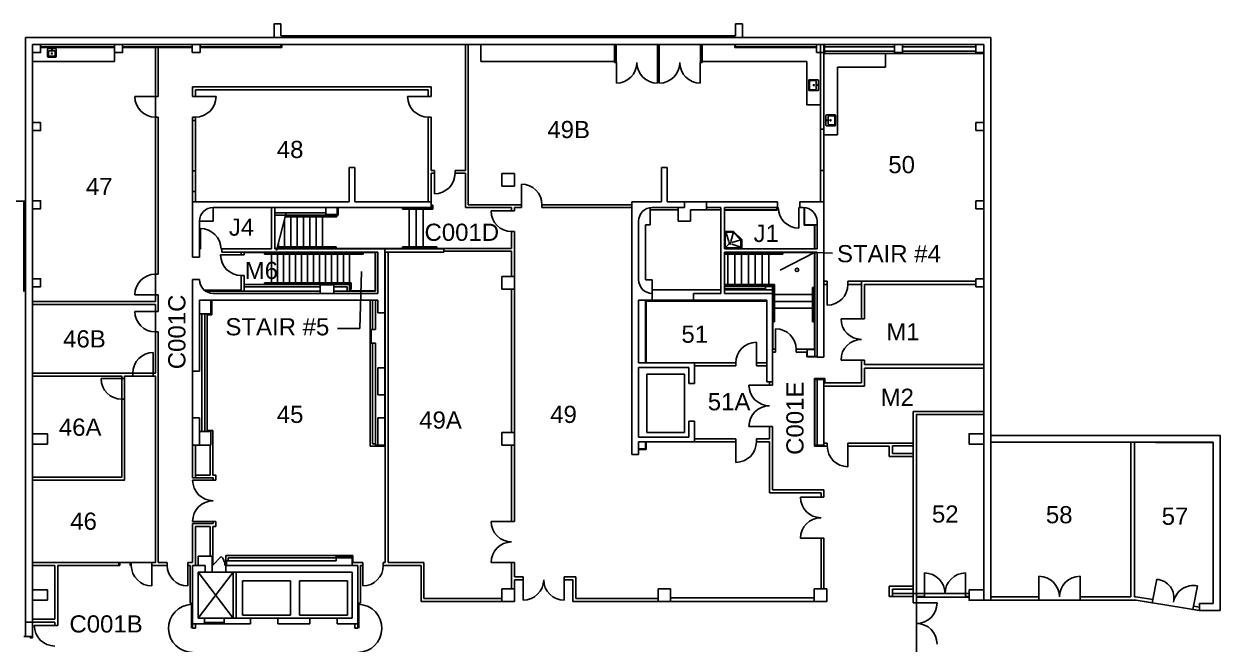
# Model space of a CAD drawing. Header units: inches. Extents: x 9 to 4499, y 3 to 3469.
# Drawn here: x 2407 to 4499, y 2385 to 3469 of the extents above; entities that cross this region are included whole.
import ezdxf

# ---------------------------------------------------------------- set-up
doc = ezdxf.new("R2010")
doc.units = ezdxf.units.IN
doc.header["$MEASUREMENT"] = 0
for name, color, linetype in [('A-DOOR', 4, 'Continuous'), ('A-FLOR-HRAL', 4, 'Continuous'), ('A-FLOR-STRS', 4, 'Continuous'), ('A-FLOR-TEXT', 7, 'Continuous'), ('A-FURN', 3, 'Continuous'), ('A-ROOF-OTLN', 6, 'Continuous'), ('A-WALL', 5, 'Continuous'), ('M-EQPM-EVTR', 4, 'Continuous'), ('P-SANR-EQPM', 5, 'Continuous'), ('Polygons', 1, 'Continuous'), ('S-COLS', 6, 'Continuous')]:
    doc.layers.add(name, color=color, linetype=linetype)
doc.styles.add('ROMANS', font='arial.ttf', dxfattribs={"width": 0.9})

msp = doc.modelspace()

# ---------------------------------------------------------------- linework, layer by layer
for p, q in [((2711.8, 2430.8), (2772.8, 2510.8)), ((2711.8, 2510.8), (2772.8, 2430.8))]:
    msp.add_line(p, q)
at = {"layer": 'A-DOOR'}
for p, q in [((3443, 3365.8), (3443, 3401.8)), ((3514.6, 3365.8), (3514.6, 3401.8)), ((3518, 3365.8), (3518, 3401.8)), ((3589.6, 3365.8), (3589.6, 3401.8)), ((2636.8, 3342.3), (2600.8, 3342.3)), ((2706.8, 3342.3), (2742.8, 3342.3)), ((3113.8, 3342.3), (3077.8, 3342.3)), ((3124.8, 3208.3), (3124.8, 3172.3)), ((3276.8, 3153.3), (3276.8, 3189.3)), ((3259.8, 3142.3), (3223.8, 3142.3)), ((3762.1, 3148.3), (3762.1, 3112.3)), ((2715.5, 3075.6), (2715.5, 3111.6)), ((2786.8, 3065.6), (2750.8, 3065.6)), ((3811.8, 3013.8), (3811.8, 2977.8)), ((3811.8, 3013.8), (3811.8, 2977.8)), ((2636.8, 2995.8), (2600.8, 2995.8)), ((2636.8, 2966.8), (2600.8, 2966.8)), ((3871.8, 2953.8), (3835.8, 2953.8)), ((3721.3, 2900.5), (3721.3, 2936.5)), ((3687.8, 2876.8), (3687.8, 2912.8)), ((2633.1, 2858.8), (2633.1, 2894.8)), ((3871.8, 2881.8), (3835.8, 2881.8)), ((2577.8, 2849.2), (2541.8, 2849.2)), ((3710.8, 2837.8), (3674.8, 2837.8)), ((3710.8, 2765.8), (3674.8, 2765.8)), ((3651.8, 2738.8), (3651.8, 2702.8)), ((3847.8, 2731.3), (3847.8, 2695.3)), ((2737.8, 2671.8), (2701.8, 2671.8)), ((3800.8, 2642.1), (3764.8, 2642.1)), ((2737.8, 2599.8), (2701.8, 2599.8)), ((3259.8, 2599.8), (3223.8, 2599.8)), ((3800.8, 2570.1), (3764.8, 2570.1)), ((2737.2, 2523), (2751.5, 2538.6)), ((2630.6, 2522.8), (2630.6, 2486.8)), ((2693.3, 2522.8), (2693.3, 2486.8)), ((2999.3, 2522.8), (2999.3, 2486.8)), ((3259.8, 2527.8), (3223.8, 2527.8)), ((3279.8, 2497.8), (3279.8, 2461.8)), ((3351.8, 2497.8), (3351.8, 2461.8)), ((3981.7, 2473.5), (3981.7, 2509.5)), ((4053.7, 2473.5), (4053.7, 2509.5)), ((4181.8, 2467.8), (4181.8, 2503.8)), ((4253.8, 2467.8), (4253.8, 2503.8)), ((4381.4, 2463.1), (4388, 2498.5)), ((4452.4, 2451.8), (4459.1, 2487.2)), ((2699.8, 2454.7), (2699.8, 2412.8)), ((2992.8, 2454.7), (2992.8, 2412.8)), ((3967.8, 2457.3), (4003.8, 2457.3)), ((2460.9, 2417.8), (2424.9, 2417.8))]:
    msp.add_line(p, q, dxfattribs=at)
for centre, radius, start, end in [((3442.8, 3401.8), 36, 270.3676, 0), ((3514.8, 3401.8), 36, 180, 269.6324), ((3517.8, 3401.8), 36, 270.3676, 0), ((3589.8, 3401.8), 36, 180, 269.6324), ((2636.8, 3342.3), 36, 180, 270), ((2706.8, 3342.3), 36, 270, 360), ((3113.8, 3342.3), 36, 180, 270), ((3124.8, 3208.3), 36, 270, 0), ((3276.8, 3153.3), 36, 0, 90), ((3259.8, 3142.3), 36, 180, 270), ((3762.1, 3148.3), 36, 180, 270), ((2715.5, 3075.6), 36, 0, 90), ((2786.8, 3065.6), 36, 180, 270), ((2636.8, 2995.8), 36, 90, 180), ((3811.8, 3013.8), 36, 270, 0), ((3811.8, 3013.8), 36, 270, 0), ((2636.8, 2966.8), 36, 180, 270), ((3871.8, 2953.8), 36, 180, 270), ((3721.3, 2900.5), 36, 0, 90), ((3687.8, 2876.8), 36, 90, 180), ((3871.8, 2881.8), 36, 90, 180), ((2633.1, 2858.8), 36, 90, 180), ((2577.8, 2849.2), 36, 180, 270), ((3710.8, 2837.8), 36, 180, 270), ((3710.8, 2765.8), 36, 90, 180), ((3651.8, 2738.8), 36, 270, 0), ((3847.8, 2731.3), 36, 180, 270), ((2737.8, 2671.8), 36, 180, 270), ((3800.8, 2642.1), 36, 180, 270), ((2737.8, 2599.8), 36, 90, 180), ((3259.8, 2599.8), 36, 180, 270), ((3800.8, 2570.1), 36, 90, 180), ((3259.8, 2527.8), 36, 90, 180), ((2737.2, 2523), 21.2, 359.2998, 47.3566), ((2630.6, 2522.8), 36, 180, 270), ((2693.3, 2522.8), 36, 180, 270), ((2999.3, 2522.8), 36, 270, 0), ((3279.8, 2497.8), 36, 270, 360), ((3351.8, 2497.8), 36, 180, 270), ((3981.7, 2473.5), 36, 0, 90), ((4053.7, 2473.5), 36, 90, 180), ((4181.8, 2467.8), 36, 0, 90), ((4253.8, 2467.8), 36, 90, 180), ((4385.4, 2465.9), 32.6, 346.8031, 85.4039), ((4452.5, 2451.8), 36, 79.2692, 169.2692), ((2701.8, 2412.8), 42, 92.7294, 270), ((2990.8, 2412.8), 42, 270, 87.2706), ((3967.8, 2457.3), 36, 270, 0), ((2460.9, 2417.8), 36, 180, 270), ((3967.8, 2385.3), 36, 0, 90)]:
    msp.add_arc(centre, radius, start, end, dxfattribs=at)
at = {"layer": 'A-FLOR-HRAL'}
for p, q in [((3068.8, 3146.8), (3068.8, 3145.3)), ((3068.8, 3146.8), (3120.3, 3146.8)), ((3068.8, 3145.3), (3121.8, 3145.3)), ((3120.3, 3152.3), (3120.3, 3146.8)), ((3120.3, 3152.3), (3121.8, 3152.3)), ((3121.8, 3152.3), (3121.8, 3145.3)), ((2953.8, 3133.3), (2864.1, 3133.3)), ((2953.8, 3131.8), (2864.1, 3131.8)), ((2953.8, 3131.8), (2953.8, 3133.3)), ((2952.8, 3079.9), (2850, 3079.9)), ((2952.8, 3078.4), (2850, 3078.4)), ((2952.8, 3078.4), (2952.8, 3079.9)), ((3128.8, 3079.9), (3068.8, 3079.9)), ((3068.8, 3079.9), (3068.8, 3078.4)), ((3128.8, 3078.4), (3068.8, 3078.4)), ((3128.8, 3079.9), (3128.8, 3078.4)), ((2827.8, 3068.1), (3000.3, 3068.1)), ((2827.8, 3066.6), (2827.8, 3068.1)), ((2827.8, 3066.6), (3000.3, 3066.6)), ((3000.3, 3066.6), (3000.3, 3068.1)), ((3733.8, 3068.1), (3631.8, 3068.1)), ((3733.8, 3066.6), (3631.8, 3066.6)), ((3733.8, 3068.1), (3733.8, 3066.6)), ((2827.8, 3016.9), (2979.3, 3016.9)), ((2827.8, 3015.4), (2827.8, 3016.9)), ((2827.8, 3015.4), (2977.8, 3015.4)), ((2977.8, 3015.4), (2977.8, 3005.8)), ((2979.3, 3016.9), (2979.3, 3005.8)), ((3631.8, 3013.9), (3719.4, 3013.9)), ((3631.8, 3012.4), (3717.9, 3012.4)), ((3717.9, 2948.3), (3717.9, 3012.4)), ((3719.4, 2948.3), (3719.4, 3013.9)), ((2977.8, 3005.8), (2979.3, 3005.8)), ((3786.2, 3008.3), (3787.7, 3008.3)), ((3786.2, 3008.3), (3786.2, 2948.3)), ((3787.7, 3008.3), (3787.7, 2948.3)), ((3717.9, 2948.3), (3719.4, 2948.3)), ((3786.2, 2948.3), (3787.7, 2948.3))]:
    msp.add_line(p, q, dxfattribs=at)
at = {"layer": 'A-FLOR-STRS'}
for p, q in [((2848.4, 3073.4), (2865.6, 3138.8)), ((3080.8, 3148.3), (3080.8, 3076.9)), ((3092.8, 3148.3), (3092.8, 3076.9)), ((3104.8, 3148.3), (3104.8, 3076.9)), ((2862.8, 3076.3), (2862.8, 3128.2)), ((2873.8, 3076.3), (2873.8, 3134.8)), ((2884.8, 3076.3), (2884.8, 3134.8)), ((2895.8, 3076.3), (2895.8, 3134.8)), ((2906.8, 3076.3), (2906.8, 3134.8)), ((2917.8, 3076.3), (2917.8, 3134.8)), ((2928.8, 3076.3), (2928.8, 3134.8)), ((2851.8, 3076.3), (2851.8, 3086.3)), ((2839.8, 3013.9), (2839.8, 3070.3)), ((2850.3, 3013.9), (2850.3, 3070.3)), ((2860.8, 3013.9), (2860.8, 3070.3)), ((2871.3, 3013.9), (2871.3, 3070.3)), ((2881.8, 3013.9), (2881.8, 3070.3)), ((2892.3, 3013.9), (2892.3, 3070.3)), ((2902.8, 3013.9), (2902.8, 3070.3)), ((2913.3, 3013.9), (2913.3, 3070.3)), ((2923.8, 3013.9), (2923.8, 3070.3)), ((2934.3, 3013.9), (2934.3, 3070.3)), ((2944.8, 3013.9), (2944.8, 3070.3)), ((2955.3, 3013.9), (2955.3, 3070.3)), ((2965.8, 3013.9), (2965.8, 3070.3)), ((2976.3, 3013.9), (2976.3, 3070.3)), ((3637.8, 3070.3), (3637.8, 3068.1)), ((3637.8, 3066.6), (3637.8, 3013.9)), ((3649.8, 3070.3), (3649.8, 3068.1)), ((3649.8, 3066.6), (3649.8, 3013.9)), ((3661.8, 3070.3), (3661.8, 3068.1)), ((3661.8, 3066.6), (3661.8, 3013.9)), ((3673.8, 3070.3), (3673.8, 3068.1)), ((3673.8, 3066.6), (3673.8, 3013.9)), ((3685.8, 3070.3), (3685.8, 3068.1)), ((3685.8, 3066.6), (3685.8, 3013.9)), ((3697.8, 3070.3), (3697.8, 3068.1)), ((3697.8, 3066.6), (3697.8, 3013.9)), ((3709.8, 3070.3), (3709.8, 3068.1)), ((3709.8, 3066.6), (3709.8, 3013.9)), ((3637.8, 3012.4), (3637.8, 3010.9)), ((3649.8, 3012.4), (3649.8, 3010.9)), ((3661.8, 3012.4), (3661.8, 3010.9)), ((3673.8, 3012.4), (3673.8, 3010.9)), ((3685.8, 3012.4), (3685.8, 3010.9)), ((3697.8, 3012.4), (3697.8, 3010.9)), ((3709.8, 3012.4), (3709.8, 3010.9)), ((3716.4, 2996.3), (3717.9, 2996.3)), ((3719.4, 2996.3), (3789.2, 2996.3)), ((3715.8, 2984.3), (3789.2, 2984.3)), ((3715.8, 2972.3), (3789.2, 2972.3))]:
    msp.add_line(p, q, dxfattribs=at)
at = {"layer": 'A-FLOR-TEXT'}
for p, q in [((3789.2, 3069.6), (3729.3, 3039)), ((3820.7, 3068.6), (3789.2, 3069.6)), ((2994, 2936.8), (2997.2, 3036.7)), ((2955.3, 2936.8), (2994, 2936.8))]:
    msp.add_line(p, q, dxfattribs=at)
at = {"layer": 'A-FURN'}
for p, q in [((2565.3, 3433.3), (2565.3, 3403.8)), ((3205.8, 3433.3), (3205.8, 3409.3)), ((3205.8, 3433.3), (3205.8, 3403.8)), ((3439.8, 3433.3), (3439.8, 3401.8)), ((3442.8, 3433.3), (3442.8, 3401.8)), ((3514.8, 3433.3), (3514.8, 3401.8)), ((3517.8, 3433.3), (3517.8, 3401.8)), ((3589.8, 3433.3), (3589.8, 3401.8)), ((3592.8, 3433.3), (3592.8, 3401.8)), ((3913.8, 3393.8), (3913.8, 3417.8)), ((2565.3, 3403.8), (2421.8, 3403.8)), ((3439.8, 3403.8), (3205.8, 3403.8)), ((3442.8, 3401.8), (3439.8, 3401.8)), ((3592.8, 3401.8), (3589.8, 3401.8)), ((3775.8, 3403.8), (3592.8, 3403.8)), ((3775.8, 3327.8), (3775.8, 3403.8)), ((3913.8, 3393.8), (3829.8, 3393.8)), ((3829.8, 3275.6), (3829.8, 3393.8)), ((3799.8, 3327.8), (3775.8, 3327.8)), ((3829.8, 3275.6), (3805.8, 3275.6))]:
    msp.add_line(p, q, dxfattribs=at)
at = {"layer": 'A-ROOF-OTLN'}
for p, q in [((2772.8, 2430.8), (2772.8, 2510.8)), ((2777.8, 2430.8), (2777.8, 2510.8))]:
    msp.add_line(p, q, dxfattribs=at)
at = {"layer": 'A-WALL'}
for p, q in [((2844.3, 3445.3), (2844.3, 3469.3)), ((2844.3, 3469.3), (2856.3, 3469.3)), ((2844.3, 3469.3), (2856.3, 3469.3)), ((2844.3, 3445.3), (2844.3, 3469.3)), ((2844.3, 3468.3), (2845.3, 3469.3)), ((2856.3, 3469.3), (2856.3, 3448.3)), ((2856.3, 3469.3), (2856.3, 3448.3)), ((3663.3, 3469.3), (3651.3, 3469.3)), ((3651.3, 3469.3), (3651.3, 3448.3)), ((3651.3, 3469.3), (3651.3, 3448.3)), ((3663.3, 3469.3), (3651.3, 3469.3)), ((3663.3, 3445.3), (3663.3, 3469.3)), ((3663.3, 3445.3), (3663.3, 3469.3)), ((2409.8, 3158.3), (2409.8, 3445.3)), ((2409.8, 2423.8), (2409.8, 3445.3)), ((2844.3, 3445.3), (2409.8, 3445.3)), ((2844.3, 3445.3), (2409.8, 3445.3)), ((2409.8, 2423.8), (2409.8, 3445.3)), ((2655.6, 3445.3), (2409.8, 3445.3)), ((2409.8, 3445.3), (2409.8, 3158.4)), ((2421.8, 2398.3), (2421.8, 3433.3)), ((4085.8, 3433.3), (2421.8, 3433.3)), ((2421.8, 2423.8), (2421.8, 3433.3)), ((4085.8, 3433.3), (2421.8, 3433.3)), ((2421.8, 2423.8), (2421.8, 3433.3)), ((2707.8, 3445.3), (2714.8, 3445.3)), ((3651.3, 3448.3), (2856.3, 3448.3)), ((3651.3, 3448.3), (2856.3, 3448.3)), ((2856.3, 3433.3), (2856.3, 3429.3)), ((2857.8, 3433.3), (2857.8, 3427.8)), ((3178.8, 3213.3), (3178.8, 3433.3)), ((3183.8, 3153.3), (3183.8, 3433.3)), ((3649.8, 3433.3), (3649.8, 3427.8)), ((3651.3, 3433.3), (3651.3, 3429.3)), ((4097.8, 3445.3), (3663.3, 3445.3)), ((4097.8, 3445.3), (3663.3, 3445.3)), ((3799.8, 3285.3), (3799.8, 3433.3)), ((3805.8, 3285.3), (3805.8, 3433.3)), ((4085.8, 2461.8), (4085.8, 3433.3)), ((4085.8, 2461.8), (4085.8, 3433.3)), ((4097.8, 2461.8), (4097.8, 3445.3)), ((4097.8, 2461.8), (4097.8, 3445.3)), ((2565.3, 3429.3), (2435.8, 3429.3)), ((2565.3, 3427.8), (2435.8, 3427.8)), ((2700.8, 3429.3), (2579.3, 3429.3)), ((2700.8, 3427.8), (2579.3, 3427.8)), ((2636.8, 3342.3), (2636.8, 3427.8)), ((2641.8, 3342.3), (2641.8, 3427.8)), ((2856.3, 3429.3), (2714.8, 3429.3)), ((2857.8, 3427.8), (2714.8, 3427.8)), ((3792.8, 3427.8), (3649.8, 3427.8)), ((3792.8, 3429.3), (3651.3, 3429.3)), ((4085.8, 3417.8), (3805.8, 3417.8)), ((3929.3, 3429.3), (3806.8, 3429.3)), ((3929.3, 3421.8), (3806.8, 3421.8)), ((4071.8, 3429.3), (3943.3, 3429.3)), ((4071.8, 3421.8), (3943.3, 3421.8)), ((2701.8, 3342.3), (2701.8, 3359.3)), ((3118.8, 3359.3), (2701.8, 3359.3)), ((2706.8, 3342.3), (2706.8, 3354.3)), ((3113.8, 3354.3), (2706.8, 3354.3)), ((3113.8, 3342.3), (3113.8, 3354.3)), ((3118.8, 3342.3), (3118.8, 3359.3)), ((2641.8, 3342.3), (2636.8, 3342.3)), ((2706.8, 3342.3), (2701.8, 3342.3)), ((3118.8, 3342.3), (3113.8, 3342.3)), ((2636.8, 3031.8), (2636.8, 3306.3)), ((2641.8, 3306.3), (2636.8, 3306.3)), ((2641.8, 3031.8), (2641.8, 3306.3)), ((2706.8, 3306.3), (2701.8, 3306.3)), ((2701.8, 3306.3), (2701.8, 3300.3)), ((2706.8, 3300.3), (2706.8, 3306.3)), ((3113.8, 3158.3), (3113.8, 3306.3)), ((3118.8, 3306.3), (3113.8, 3306.3)), ((3118.8, 3213.3), (3118.8, 3306.3)), ((2701.8, 3212.3), (2701.8, 3300.3)), ((2706.8, 3300.3), (2701.8, 3300.3)), ((2706.8, 3212.3), (2706.8, 3300.3)), ((3805.8, 3285.3), (3799.8, 3285.3)), ((3799.8, 3285.3), (3799.8, 3285.3)), ((3799.8, 3213.1), (3799.8, 3285.1)), ((3799.8, 3285.1), (3805.8, 3285.1)), ((3805.8, 3213.1), (3805.8, 3285.1)), ((2701.8, 3176.3), (2701.8, 3212.3)), ((2701.8, 3212.3), (2706.8, 3212.3)), ((2706.8, 3176.3), (2706.8, 3212.3)), ((2985.8, 3218.3), (2975.8, 3218.3)), ((2975.8, 3218.3), (2975.8, 3158.3)), ((2985.8, 3158.3), (2985.8, 3218.3)), ((3118.8, 3213.3), (3124.8, 3213.3)), ((3118.8, 3158.3), (3118.8, 3208.3)), ((3118.8, 3208.3), (3124.8, 3208.3)), ((3124.8, 3208.3), (3124.8, 3213.3)), ((3160.8, 3208.3), (3160.8, 3213.3)), ((3160.8, 3213.3), (3178.8, 3213.3)), ((3160.8, 3208.3), (3178.8, 3208.3)), ((3178.8, 3148.3), (3178.8, 3208.3)), ((3521.8, 3158.3), (3521.8, 3218.3)), ((3521.8, 3218.3), (3531.8, 3218.3)), ((3531.8, 3218.3), (3531.8, 3158.3)), ((3799.8, 3213.3), (3799.8, 3158.3)), ((3799.8, 3213.1), (3805.8, 3213.1)), ((3805.8, 3213.1), (3799.8, 3213.1)), ((3799.8, 3213.1), (3799.8, 3158.3)), ((3805.8, 3158.3), (3805.8, 3213.3)), ((2406.8, 3001.7), (2406.8, 3159.4)), ((2701.8, 3158.3), (2701.8, 3176.3)), ((2701.8, 3176.3), (2706.8, 3176.3)), ((2706.8, 3158.3), (2706.8, 3176.3)), ((2409.8, 3158.4), (2406.8, 3158.4)), ((2406.8, 3158.4), (2406.8, 3001.7)), ((2409.8, 2398.3), (2409.8, 3158.3)), ((2701.8, 3158.3), (2701.8, 3061.3)), ((2701.8, 3158.3), (2975.8, 3158.3)), ((2737.8, 3148.3), (3118.8, 3148.3)), ((2737.8, 3148.3), (2737.8, 3124.3)), ((2839.8, 3076.3), (2839.8, 3148.3)), ((2845.8, 3076.3), (2845.8, 3148.3)), ((2934.8, 3138.8), (2845.8, 3138.8)), ((2956.3, 3148.3), (2956.3, 3134.8)), ((2985.8, 3158.3), (3118.8, 3158.3)), ((3118.8, 3158.3), (3118.8, 3148.3)), ((3178.8, 3148.3), (3259.8, 3148.3)), ((3183.8, 3153.3), (3276.8, 3153.3)), ((3259.8, 3142.3), (3259.8, 3148.3)), ((3259.8, 3142.3), (3264.8, 3142.3)), ((3264.8, 3142.3), (3264.8, 3148.3)), ((3264.8, 3148.3), (3276.8, 3148.3)), ((3276.8, 3153.3), (3276.8, 3148.3)), ((3312.8, 3153.3), (3312.8, 3148.3)), ((3312.8, 3153.3), (3469.8, 3153.3)), ((3312.8, 3148.3), (3469.8, 3148.3)), ((3521.8, 3158.3), (3469.8, 3158.3)), ((3469.8, 3158.3), (3469.8, 2716.8)), ((3501.8, 3147.9), (3501.8, 3118.3)), ((3550.8, 3144.3), (3501.8, 3144.3)), ((3561.8, 3148.3), (3505.8, 3148.3)), ((3561.8, 3158.3), (3531.8, 3158.3)), ((3550.8, 3124.3), (3550.8, 3148.3)), ((3561.8, 3148.3), (3561.8, 3158.3)), ((3561.8, 3158.3), (3600.8, 3158.3)), ((3625.8, 3144.3), (3572.8, 3144.3)), ((3572.8, 3124.3), (3572.8, 3144.3)), ((3724.8, 3158.3), (3600.8, 3158.3)), ((3600.8, 3158.3), (3600.8, 3144.3)), ((3625.8, 3148.3), (3600.8, 3148.3)), ((3625.8, 3148.3), (3625.8, 2998.3)), ((3724.8, 3148.3), (3631.8, 3148.3)), ((3631.8, 3148.3), (3631.8, 3076.3)), ((3631.8, 3136.3), (3631.8, 3148.3)), ((3631.8, 3148.3), (3651.8, 3148.3)), ((3723.7, 3144.3), (3631.8, 3144.3)), ((3724.3, 3143.6), (3631.8, 3143.6)), ((3723.7, 3144.3), (3723.7, 3148.3)), ((3724.3, 3143.6), (3724.3, 3148.3)), ((3724.8, 3148.3), (3724.8, 3158.3)), ((3763.8, 3158.3), (3763.8, 3148.3)), ((3805.8, 3158.3), (3763.8, 3158.3)), ((3769.8, 3148.3), (3763.8, 3148.3)), ((3771.2, 3147.9), (3771.2, 3117.6)), ((3771.8, 3147.9), (3771.8, 3118.3)), ((3805.8, 3158.3), (3805.8, 2886.8)), ((2713.8, 3061.3), (2713.8, 3124.3)), ((2737.8, 3124.3), (2713.8, 3124.3)), ((2956.3, 3134.8), (2845.8, 3134.8)), ((3481.8, 3124.3), (3481.8, 3022.3)), ((3501.8, 3118.3), (3493.8, 3118.3)), ((3493.8, 3118.3), (3493.8, 3022.2)), ((3572.8, 3124.3), (3550.8, 3124.3)), ((3789.2, 3117.6), (3771.2, 3117.6)), ((3793.8, 3118.3), (3771.8, 3118.3)), ((3789.2, 3117.6), (3789.2, 3076.3)), ((3789.8, 3118.3), (3789.8, 3076.3)), ((3793.8, 3124.3), (3793.8, 3076.3)), ((3259.8, 3106.3), (3264.8, 3106.3)), ((3259.8, 3076.9), (3259.8, 3106.3)), ((3264.8, 3027.8), (3264.8, 3106.3)), ((2752.8, 3076.3), (2752.8, 3070.3)), ((2839.8, 3076.3), (2752.8, 3076.3)), ((3259.8, 3076.9), (2845.8, 3076.9)), ((3037.8, 3076.3), (2845.8, 3076.3)), ((3037.8, 3076.3), (3037.8, 2964.3)), ((3140.9, 3076.3), (3037.8, 3076.3)), ((3140.9, 3070.3), (3140.9, 3076.3)), ((3631.8, 3076.3), (3793.8, 3076.3)), ((2713.8, 3061.3), (2701.8, 3061.3)), ((2752.8, 3070.3), (3025.8, 3070.3)), ((2786.8, 3065.6), (2786.8, 3070.3)), ((2786.8, 3065.6), (2791.8, 3065.6)), ((2791.8, 3065.6), (2791.8, 3069.6)), ((2791.8, 3069.6), (3021.2, 3069.6)), ((3021.2, 3069.6), (3021.2, 3052.3)), ((3021.8, 3070.3), (3021.8, 3052.3)), ((3025.8, 3070.3), (3025.8, 2998.3)), ((3140.9, 3070.3), (3037.8, 3070.3)), ((3038.8, 2527.8), (3038.8, 3070.3)), ((3043.8, 2527.8), (3043.8, 3070.3)), ((3259.8, 3071.9), (3140.9, 3071.9)), ((3259.8, 3032.9), (3259.8, 3071.9)), ((3259.8, 3027.8), (3259.8, 3071.3)), ((3631.8, 3070.3), (3631.8, 2998.3)), ((3793.8, 3070.3), (3631.8, 3070.3)), ((3789.2, 3069.6), (3631.8, 3069.6)), ((3789.2, 3069.6), (3789.2, 2900.5)), ((3789.8, 3070.3), (3789.8, 3015.8)), ((3793.8, 3070.3), (3793.8, 3015.8)), ((3021.2, 3052.3), (3021.2, 3002.9)), ((3021.8, 3052.3), (3021.8, 3002.3)), ((2641.8, 3031.8), (2636.8, 3031.8)), ((2701.8, 3022.3), (2701.8, 2862.3)), ((2701.8, 3022.3), (2713.8, 3022.3)), ((2786.8, 3002.3), (2786.8, 3029.6)), ((2786.8, 3029.6), (2791.8, 3029.6)), ((2791.8, 3009.9), (2791.8, 3029.6)), ((2791.8, 3013.9), (2976.3, 3013.9)), ((2924.8, 3013.3), (2948.8, 3013.3)), ((2924.8, 3013.3), (2924.8, 2998.3)), ((2948.8, 3013.3), (2948.8, 2998.3)), ((2976.3, 3013.9), (2976.3, 3002.9)), ((3493.8, 3022.2), (3505.8, 3022.2)), ((3505.8, 3022.2), (3505.8, 2998.3)), ((3789.8, 2888.3), (3789.8, 3015.8)), ((3793.8, 2886.8), (3793.8, 3015.8)), ((3811.8, 3019.8), (3805.8, 3019.8)), ((3811.8, 3013.8), (3805.8, 3013.8)), ((3811.8, 3019.8), (3811.8, 3013.8)), ((3865.8, 3019.8), (3847.8, 3019.8)), ((3847.8, 3019.8), (3847.8, 3013.8)), ((3871.8, 3013.8), (3847.8, 3013.8)), ((3865.8, 3019.8), (3871.8, 3019.8)), ((3871.8, 3019.8), (4071.8, 3019.8)), ((3871.8, 3013.8), (3871.8, 3019.8)), ((3871.8, 3013.8), (3871.8, 2953.8)), ((3876.8, 3013.8), (4071.8, 3013.8)), ((3876.8, 3013.8), (3876.8, 2953.8)), ((2636.8, 2983.8), (2636.8, 2995.8)), ((2641.8, 2995.8), (2636.8, 2995.8)), ((2641.8, 2966.8), (2641.8, 2995.8)), ((2786.8, 3003.8), (2722.5, 3003.8)), ((2924.8, 3002.3), (2724.5, 3002.3)), ((3025.8, 2998.3), (2737.8, 2998.3)), ((2791.8, 3002.3), (2791.8, 3009.9)), ((2791.8, 3009.9), (2924.8, 3009.9)), ((2948.8, 2998.3), (2905.8, 2998.3)), ((2948.8, 3009.9), (2972.3, 3009.9)), ((3021.8, 3002.3), (2948.8, 3002.3)), ((2972.3, 3009.9), (2972.3, 3002.3)), ((3021.2, 3002.9), (2976.3, 3002.9)), ((3259.8, 2754.8), (3259.8, 3005.8)), ((3264.8, 2754.8), (3264.8, 3005.8)), ((3625.8, 3004.3), (3505.8, 3004.3)), ((3505.8, 2986.3), (3505.8, 2998.3)), ((3577.8, 2986.3), (3577.8, 2998.3)), ((3577.8, 2998.3), (3625.8, 2998.3)), ((3631.8, 3010.9), (3716.4, 3010.9)), ((3631.8, 3006.6), (3703.8, 3006.6)), ((3631.8, 3004.3), (3715.8, 3004.3)), ((3631.8, 2998.3), (3715.8, 2998.3)), ((3703.8, 3004.3), (3703.8, 3010.3)), ((3703.8, 3010.3), (3715.8, 3010.3)), ((3715.8, 2998.3), (3715.8, 3010.3)), ((3715.8, 2843.8), (3715.8, 2998.3)), ((3716.4, 2900.5), (3716.4, 3010.9)), ((2636.8, 2983.8), (2421.8, 2983.8)), ((2636.8, 2978.8), (2421.8, 2978.8)), ((2636.8, 2966.8), (2636.8, 2978.8)), ((2713.8, 2986.3), (2713.8, 2862.3)), ((3025.8, 2986.3), (2713.8, 2986.3)), ((2713.8, 2966.3), (2713.8, 2986.3)), ((2713.8, 2986.3), (2725.8, 2986.3)), ((2733.8, 2986.3), (2733.8, 2962.3)), ((2735.3, 2986.3), (2735.3, 2960.8)), ((3012.3, 2731.3), (3012.3, 2986.3)), ((3016.3, 2935.1), (3016.3, 2986.3)), ((3021.8, 2986.3), (3021.8, 2935.1)), ((3025.8, 2986.3), (3025.8, 2964.3)), ((3481.8, 2986.3), (3481.8, 2876.8)), ((3481.8, 2986.3), (3505.8, 2986.3)), ((3493.8, 2986.3), (3493.8, 2876.8)), ((3495.3, 2984.8), (3705.8, 2984.8)), ((3495.3, 2984.8), (3495.3, 2876.8)), ((3505.8, 2986.3), (3577.8, 2986.3)), ((3577.8, 2986.3), (3705.8, 2986.3)), ((3705.8, 2843.8), (3705.8, 2986.3)), ((2641.8, 2966.8), (2636.8, 2966.8)), ((2733.8, 2962.3), (2713.8, 2962.3)), ((2717.8, 2962.3), (2717.8, 2862.3)), ((2723.3, 2962.3), (2723.3, 2756.8)), ((2727.3, 2960.8), (2727.3, 2758.3)), ((2735.3, 2960.8), (2727.3, 2960.8)), ((3037.8, 2964.3), (3025.8, 2964.3)), ((3037.8, 2868.3), (3037.8, 2964.3)), ((3876.8, 2953.8), (3871.8, 2953.8)), ((3871.8, 2953.8), (3876.8, 2953.8)), ((2641.8, 2930.8), (2636.8, 2930.8)), ((2636.8, 2858.8), (2636.8, 2930.8)), ((2641.8, 2527.8), (2641.8, 2930.8)), ((3013.8, 2911.1), (3013.8, 2935.1)), ((3013.8, 2935.1), (3021.8, 2935.1)), ((3021.8, 2935.1), (3013.8, 2935.1)), ((3021.8, 2911.1), (3013.8, 2911.1)), ((3016.3, 2735.5), (3016.3, 2911.1)), ((3021.8, 2911.1), (3021.8, 2732.8)), ((3481.8, 2876.8), (3481.8, 2904.8)), ((3721.3, 2895.5), (3715.8, 2895.5)), ((3721.3, 2900.5), (3716.4, 2900.5)), ((3721.3, 2895.5), (3721.3, 2900.5)), ((3789.2, 2900.5), (3757.3, 2900.5)), ((3757.3, 2895.5), (3757.3, 2900.5)), ((3776.2, 2895.5), (3757.3, 2895.5)), ((3776.2, 2887.3), (3776.2, 2895.5)), ((3776.2, 2887.3), (3793.8, 2887.3)), ((3776.8, 2887.9), (3776.8, 2899.9)), ((3776.8, 2899.9), (3789.8, 2899.9)), ((3776.8, 2887.9), (3793.8, 2887.9)), ((3037.8, 2868.3), (3025.8, 2868.3)), ((3025.8, 2820.8), (3025.8, 2868.3)), ((3037.8, 2820.8), (3037.8, 2868.3)), ((3481.8, 2876.8), (3579.8, 2876.8)), ((3539.8, 2876.8), (3481.8, 2876.8)), ((3481.8, 2868.8), (3481.8, 2746.8)), ((3481.8, 2868.8), (3569.8, 2868.8)), ((3569.8, 2868.8), (3569.8, 2840.8)), ((3579.8, 2876.8), (3579.8, 2840.8)), ((3579.8, 2876.8), (3651.8, 2876.8)), ((3579.8, 2871.8), (3651.8, 2871.8)), ((3651.8, 2871.8), (3651.8, 2876.8)), ((3687.8, 2871.8), (3687.8, 2876.8)), ((3687.8, 2876.8), (3705.8, 2876.8)), ((3687.8, 2871.8), (3705.8, 2871.8)), ((3805.8, 2886.8), (3793.8, 2886.8)), ((3871.8, 2881.8), (3871.8, 2841.8)), ((3871.8, 2881.8), (3876.8, 2881.8)), ((3871.8, 2879.8), (3871.8, 2861.8)), ((3876.8, 2881.8), (3876.8, 2873.8)), ((3876.8, 2873.8), (4085.8, 2873.8)), ((3876.8, 2867.8), (4085.8, 2867.8)), ((3876.8, 2867.8), (3876.8, 2835.8)), ((2597.1, 2858.8), (2421.8, 2858.8)), ((2577.8, 2853.8), (2421.8, 2853.8)), ((2577.8, 2849.2), (2577.8, 2853.8)), ((2582.8, 2849.2), (2577.8, 2849.2)), ((2582.8, 2849.2), (2582.8, 2853.8)), ((2597.1, 2853.8), (2582.8, 2853.8)), ((2597.1, 2853.8), (2597.1, 2858.8)), ((2636.8, 2858.8), (2633.1, 2858.8)), ((2633.1, 2853.8), (2633.1, 2858.8)), ((2636.8, 2853.8), (2633.1, 2853.8)), ((2636.8, 2527.8), (2636.8, 2853.8)), ((2701.8, 2862.3), (2713.8, 2862.3)), ((2701.8, 2780.8), (2701.8, 2862.3)), ((2717.8, 2780.8), (2717.8, 2862.3)), ((3789.2, 2849.3), (3807.3, 2849.3)), ((3789.2, 2731.3), (3789.2, 2849.3)), ((3789.8, 2847.8), (3793.8, 2847.8)), ((3789.8, 2732.8), (3789.8, 2847.8)), ((3805.8, 2847.8), (3793.8, 2847.8)), ((3793.8, 2732.8), (3793.8, 2847.8)), ((3793.8, 2847.8), (3793.8, 2827.8)), ((3805.8, 2847.8), (3805.8, 2732.8)), ((3807.3, 2849.3), (3807.3, 2841.8)), ((3579.8, 2840.8), (3569.8, 2840.8)), ((3715.8, 2843.8), (3705.8, 2843.8)), ((3710.8, 2843.8), (3710.8, 2837.8)), ((3715.8, 2837.8), (3710.8, 2837.8)), ((3715.8, 2843.8), (3715.8, 2837.8)), ((3871.8, 2841.8), (3805.8, 2841.8)), ((3876.8, 2835.8), (3805.8, 2835.8)), ((2577.8, 2676.8), (2577.8, 2813.2)), ((2582.8, 2813.2), (2577.8, 2813.2)), ((2582.8, 2671.8), (2582.8, 2813.2)), ((3037.8, 2820.8), (3025.8, 2820.8)), ((3037.8, 2780.8), (3037.8, 2820.8)), ((3961.8, 2457.3), (3961.8, 2791.8)), ((4085.8, 2791.8), (3961.8, 2791.8)), ((3967.8, 2786.8), (3967.8, 2457.3)), ((4085.8, 2786.8), (3967.8, 2786.8)), ((2701.8, 2780.8), (2701.8, 2732.8)), ((2713.8, 2780.8), (2701.8, 2780.8)), ((2713.8, 2780.8), (2713.8, 2732.8)), ((2717.8, 2780.8), (2717.8, 2756.8)), ((3037.8, 2780.8), (3025.8, 2780.8)), ((3025.8, 2732.8), (3025.8, 2780.8)), ((3037.8, 2732.8), (3037.8, 2780.8)), ((3579.8, 2774.8), (3569.8, 2774.8)), ((3569.8, 2774.8), (3569.8, 2746.8)), ((3579.8, 2774.8), (3579.8, 2738.8)), ((3710.8, 2765.8), (3710.8, 2743.8)), ((3715.8, 2765.8), (3710.8, 2765.8)), ((3715.8, 2765.8), (3715.8, 2654.8)), ((2733.8, 2756.8), (2713.8, 2756.8)), ((2737.3, 2758.3), (2727.3, 2758.3)), ((2733.8, 2756.8), (2733.8, 2732.8)), ((2737.3, 2680.6), (2737.3, 2758.3)), ((3569.8, 2746.8), (3481.8, 2746.8)), ((3579.8, 2743.8), (3651.8, 2743.8)), ((3651.8, 2743.8), (3651.8, 2738.8)), ((3687.8, 2743.8), (3687.8, 2738.8)), ((3687.8, 2743.8), (3710.8, 2743.8)), ((3793.8, 2752.8), (3793.8, 2732.8)), ((4097.8, 2750), (4498.6, 2750)), ((4498.6, 2750), (4498.6, 2444)), ((2713.8, 2732.8), (2701.8, 2732.8)), ((2701.8, 2675.8), (2701.8, 2732.8)), ((2706.8, 2675.8), (2706.8, 2732.8)), ((2713.8, 2732.8), (2717.8, 2732.8)), ((2733.8, 2732.8), (2713.8, 2732.8)), ((2721.8, 2732.8), (2723.3, 2732.8)), ((2732.4, 2680.6), (2732.4, 2732.8)), ((3038.8, 2731.3), (3012.3, 2731.3)), ((3021.8, 2735.5), (3016.3, 2735.5)), ((3037.8, 2732.8), (3021.8, 2732.8)), ((3021.8, 2732.8), (3025.8, 2732.8)), ((3259.8, 2599.8), (3259.8, 2732.8)), ((3264.8, 2599.8), (3264.8, 2732.8)), ((3481.8, 2738.8), (3481.8, 2716.8)), ((3579.8, 2738.8), (3481.8, 2738.8)), ((3493.8, 2726.8), (3481.8, 2726.8)), ((3495.3, 2725.3), (3481.8, 2725.3)), ((3493.8, 2738.8), (3493.8, 2726.8)), ((3495.3, 2738.8), (3495.3, 2725.3)), ((3579.8, 2738.8), (3651.8, 2738.8)), ((3687.8, 2738.8), (3710.8, 2738.8)), ((3710.8, 2738.8), (3710.8, 2649.8)), ((3811.8, 2731.3), (3789.2, 2731.3)), ((3789.8, 2732.8), (3793.8, 2732.8)), ((3805.8, 2732.8), (3793.8, 2732.8)), ((3805.8, 2736.5), (3811.8, 2736.5)), ((3811.8, 2736.3), (3805.8, 2736.3)), ((3811.8, 2736.5), (3811.8, 2731.3)), ((3847.8, 2736.5), (3847.8, 2731.3)), ((3961.8, 2736.3), (3847.8, 2736.3)), ((3919.8, 2731.3), (3847.8, 2731.3)), ((3919.8, 2731.3), (3919.8, 2713.3)), ((3925.8, 2731.5), (3925.8, 2718.2)), ((3925.8, 2731.5), (3961.8, 2731.5)), ((4097.8, 2738), (4378.9, 2738)), ((4342.8, 2738), (4342.8, 2467.8)), ((4348.8, 2738), (4348.8, 2467.8)), ((4373.6, 2738), (4486.6, 2738)), ((4385.7, 2737.8), (4486.6, 2737.8)), ((4486.6, 2738), (4486.6, 2456)), ((4498.6, 2738), (4498.6, 2456)), ((4498.6, 2737.8), (4498.7, 2737.8)), ((4498.7, 2737.8), (4498.7, 2455.8)), ((4498.7, 2455.8), (4498.7, 2737.8)), ((3469.8, 2716.8), (3481.8, 2716.8)), ((3961.8, 2713.3), (3919.8, 2713.3)), ((3925.8, 2718.5), (3961.8, 2718.5)), ((3961.8, 2713.2), (3961.8, 2697.8)), ((2706.8, 2680.6), (2732.4, 2680.6)), ((2737.3, 2680.6), (2742.7, 2680.6)), ((2742.7, 2671.8), (2742.7, 2680.6)), ((4498.6, 2694.3), (4498.6, 2456)), ((4498.7, 2694.1), (4498.7, 2455.8)), ((2577.8, 2676.8), (2421.8, 2676.8)), ((2582.8, 2671.8), (2421.8, 2671.8)), ((2701.8, 2675.8), (2737.8, 2675.8)), ((2737.8, 2671.8), (2737.8, 2675.8)), ((2737.8, 2671.8), (2742.7, 2671.8)), ((3710.8, 2649.8), (3800.8, 2649.8)), ((3715.8, 2654.8), (3805.8, 2654.8)), ((3800.8, 2649.8), (3800.8, 2642.1)), ((3800.8, 2642.1), (3805.8, 2642.1)), ((3805.8, 2654.8), (3805.8, 2642.1)), ((2701.8, 2527.8), (2701.8, 2595.8)), ((2701.8, 2595.8), (2737.8, 2595.8)), ((2737.8, 2599.8), (2737.8, 2595.8)), ((2737.8, 2599.8), (2742.7, 2599.8)), ((2742.7, 2599.8), (2742.7, 2590.9)), ((3259.8, 2599.8), (3264.8, 2599.8)), ((2706.8, 2522.8), (2706.8, 2590.9)), ((2706.8, 2590.9), (2732.4, 2590.9)), ((2732.4, 2590.9), (2732.4, 2538.8)), ((2737.3, 2590.9), (2737.3, 2522.8)), ((2737.3, 2590.9), (2742.7, 2590.9)), ((3800.8, 2570.1), (3805.8, 2570.1)), ((3800.8, 2570.1), (3800.8, 2481.8)), ((3805.8, 2570.1), (3805.8, 2481.8)), ((2735.8, 2538.8), (2711.8, 2538.8)), ((2711.8, 2522.8), (2711.8, 2538.8)), ((2735.8, 2510.8), (2735.8, 2538.8)), ((2759.9, 2540.3), (2982.3, 2540.3)), ((2759.9, 2522.8), (2759.9, 2540.3)), ((2764.2, 2536), (2982.3, 2536)), ((2764.2, 2530.8), (2764.2, 2536)), ((2952.8, 2530.8), (2952.8, 2538.8)), ((2980.8, 2538.8), (2952.8, 2538.8)), ((2980.8, 2538.8), (2980.8, 2522.8)), ((2982.3, 2540.3), (2982.3, 2527.8)), ((2574.6, 2527.8), (2421.8, 2527.8)), ((2460.9, 2522.8), (2421.8, 2522.8)), ((2460.9, 2428.8), (2460.9, 2522.8)), ((2465.9, 2417.8), (2465.9, 2522.8)), ((2574.6, 2522.8), (2465.9, 2522.8)), ((2572.6, 2527.8), (2572.6, 2522.8)), ((2574.6, 2527.8), (2574.6, 2522.8)), ((2594.6, 2527.8), (2592.6, 2527.8)), ((2592.6, 2527.8), (2592.6, 2522.8)), ((2594.6, 2522.8), (2592.6, 2522.8)), ((2594.6, 2527.8), (2594.6, 2522.8)), ((2636.8, 2527.8), (2630.6, 2527.8)), ((2630.6, 2527.8), (2630.6, 2522.8)), ((2657.3, 2522.8), (2630.6, 2522.8)), ((2657.3, 2527.8), (2641.8, 2527.8)), ((2657.3, 2522.8), (2657.3, 2527.8)), ((2701.8, 2527.8), (2693.3, 2527.8)), ((2693.3, 2522.8), (2693.3, 2527.8)), ((2697.3, 2522.8), (2693.3, 2522.8)), ((2697.3, 2522.8), (2697.3, 2456.5)), ((2701.8, 2522.8), (2701.8, 2420.8)), ((2723.8, 2522.8), (2701.8, 2522.8)), ((2723.8, 2522.8), (2711.8, 2522.8)), ((2711.8, 2430.8), (2711.8, 2510.8)), ((2736, 2510.8), (2711.8, 2510.8)), ((2723.8, 2510.8), (2723.8, 2522.8)), ((2759.8, 2522.8), (2759.8, 2510.8)), ((2990.8, 2522.8), (2759.8, 2522.8)), ((2759.8, 2510.8), (2980.8, 2510.8)), ((2990.8, 2522.8), (2759.9, 2522.8)), ((2980.8, 2510.8), (2759.9, 2510.8)), ((2952.8, 2530.8), (2761.3, 2530.8)), ((2761.3, 2522.8), (2761.3, 2530.8)), ((2980.8, 2510.8), (2980.8, 2430.8)), ((2980.8, 2510.8), (2980.8, 2430.8)), ((2982.3, 2527.8), (2999.3, 2527.8)), ((2990.8, 2522.8), (2990.8, 2420.8)), ((2990.8, 2420.8), (2990.8, 2522.8)), ((2995.3, 2522.8), (2999.3, 2522.8)), ((2995.3, 2522.8), (2995.3, 2456.7)), ((2999.3, 2527.8), (2999.3, 2522.8)), ((3038.8, 2527.8), (3035.3, 2527.8)), ((3035.3, 2522.8), (3035.3, 2527.8)), ((3035.3, 2522.8), (3101.3, 2522.8)), ((3106.3, 2527.8), (3043.8, 2527.8)), ((3101.3, 2459.8), (3101.3, 2522.8)), ((3106.3, 2464.8), (3106.3, 2527.8)), ((3259.8, 2502.8), (3259.8, 2527.8)), ((3259.8, 2527.8), (3264.8, 2527.8)), ((3264.8, 2502.8), (3264.8, 2527.8)), ((3259.8, 2481.8), (3259.8, 2502.8)), ((3279.8, 2502.8), (3264.8, 2502.8)), ((3279.8, 2497.8), (3264.8, 2497.8)), ((3264.8, 2459.8), (3264.8, 2497.8)), ((3279.8, 2497.8), (3279.8, 2502.8)), ((3351.8, 2497.8), (3351.8, 2502.8)), ((3371.8, 2502.8), (3351.8, 2502.8)), ((3366.8, 2497.8), (3351.8, 2497.8)), ((3366.8, 2459.8), (3366.8, 2497.8)), ((3371.8, 2464.8), (3371.8, 2502.8)), ((3919.8, 2486.5), (3919.8, 2468.5)), ((3961.8, 2486.5), (3919.8, 2486.5)), ((3925.8, 2468.5), (3919.8, 2468.5)), ((3961.8, 2481.5), (3925.8, 2481.5)), ((3925.8, 2481.5), (3925.8, 2468.5)), ((3961.8, 2468.5), (3925.8, 2468.5)), ((3981.8, 2473.5), (3925.9, 2473.5)), ((3981.8, 2468.5), (3967.8, 2468.5)), ((3981.8, 2473.5), (3981.8, 2468.5)), ((4059.8, 2473.5), (4053.7, 2473.5)), ((4053.7, 2473.5), (4053.7, 2468.5)), ((4059.8, 2468.5), (4053.7, 2468.5)), ((2697.3, 2456.5), (2701.8, 2456.5)), ((2995.3, 2456.7), (2990.8, 2456.7)), ((3242.8, 2459.8), (3101.3, 2459.8)), ((3242.8, 2464.8), (3106.3, 2464.8)), ((3515.8, 2459.8), (3366.8, 2459.8)), ((3515.8, 2464.8), (3371.8, 2464.8)), ((3537.8, 2465.8), (3788.8, 2465.8)), ((3537.8, 2459.8), (3788.8, 2459.8)), ((3967.8, 2457.3), (3961.8, 2457.3)), ((3967.8, 2460.3), (3967.8, 2467.5)), ((4085.8, 2461.8), (4097.8, 2461.8)), ((4097.8, 2467.8), (4181.8, 2467.8)), ((4097.8, 2461.8), (4181.8, 2461.8)), ((4181.8, 2461.8), (4181.8, 2467.8)), ((4253.8, 2467.8), (4342.8, 2467.8)), ((4253.8, 2461.8), (4253.8, 2467.8)), ((4253.8, 2461.8), (4351.8, 2461.8)), ((4348.8, 2467.8), (4351.2, 2467.8)), ((4351.2, 2467.8), (4381.3, 2463.1)), ((4351.8, 2461.8), (4380.2, 2457.2)), ((4380.2, 2457.2), (4381.3, 2463.1)), ((4451.3, 2445.9), (4452.4, 2451.8)), ((4452.3, 2451.8), (4462.6, 2450)), ((4486.6, 2456), (4462.6, 2456)), ((4462.6, 2456), (4462.6, 2444)), ((4474.6, 2456), (4486.6, 2456)), ((4498.6, 2456), (4498.6, 2456)), ((2421.8, 2428.8), (2460.9, 2428.8)), ((2722.8, 2430.8), (2711.8, 2430.8)), ((2722.8, 2420.8), (2722.8, 2430.8)), ((2722.8, 2430.8), (2756.8, 2430.8)), ((2802.8, 2430.8), (2756.8, 2430.8)), ((2756.8, 2420.8), (2756.8, 2430.8)), ((2802.8, 2420.8), (2802.8, 2430.8)), ((2906.8, 2430.8), (2850.8, 2430.8)), ((2850.8, 2420.8), (2850.8, 2430.8)), ((2906.8, 2420.8), (2906.8, 2430.8)), ((2980.8, 2430.8), (2954.8, 2430.8)), ((2954.8, 2420.8), (2954.8, 2430.8)), ((2980.8, 2430.8), (2954.8, 2430.8)), ((2954.8, 2430.8), (2954.8, 2420.8)), ((4451.3, 2445.9), (4462.6, 2444)), ((4462.6, 2444), (4498.6, 2444)), ((2409.8, 2423.8), (2421.8, 2423.8)), ((2421.8, 2423.8), (2460.9, 2423.8)), ((2460.9, 2417.8), (2460.9, 2423.8)), ((2460.9, 2417.8), (2465.9, 2417.8)), ((2722.8, 2420.8), (2701.8, 2420.8)), ((2701.8, 2420.8), (2701.8, 2412.8)), ((2706.8, 2412.8), (2701.8, 2412.8)), ((2706.8, 2420.8), (2706.8, 2412.8)), ((2722.8, 2422.8), (2756.8, 2422.8)), ((2722.8, 2420.8), (2756.8, 2420.8)), ((2802.8, 2420.8), (2756.8, 2420.8)), ((2906.8, 2420.8), (2850.8, 2420.8)), ((2990.8, 2420.8), (2954.8, 2420.8)), ((2954.8, 2420.8), (2990.8, 2420.8)), ((2985.8, 2420.8), (2985.8, 2412.8)), ((2985.8, 2412.8), (2990.8, 2412.8)), ((2990.8, 2420.8), (2990.8, 2412.8)), ((2406.8, 2398.3), (2421.8, 2398.3)), ((2417.8, 2396.3), (2417.8, 2398.3)), ((2421.8, 2396.3), (2417.8, 2396.3)), ((2421.8, 2398.3), (2421.8, 2396.3))]:
    msp.add_line(p, q, dxfattribs=at)
for centre, start, end in [((2737.8, 3124.3), 90, 180), ((3505.8, 3124.3), 90, 180), ((3769.8, 3124.3), 0, 90), ((2737.8, 3022.3), 180, 270), ((3505.8, 3022.3), 180, 270)]:
    msp.add_arc(centre, 24, start, end, dxfattribs=at)
at = {"layer": 'M-EQPM-EVTR'}
for p, q in [((3496.3, 2856.8), (3496.3, 2754.8)), ((3562.3, 2856.8), (3496.3, 2856.8)), ((3562.3, 2856.8), (3562.3, 2754.8)), ((3562.3, 2754.8), (3496.3, 2754.8)), ((2872.8, 2495.8), (2788.8, 2495.8)), ((2788.8, 2495.8), (2788.8, 2435.8)), ((2872.8, 2435.8), (2872.8, 2495.8)), ((2888.8, 2495.8), (2888.8, 2435.8)), ((2972.8, 2495.8), (2888.8, 2495.8)), ((2972.8, 2435.8), (2972.8, 2495.8)), ((2788.8, 2435.8), (2872.8, 2435.8)), ((2888.8, 2435.8), (2972.8, 2435.8))]:
    msp.add_line(p, q, dxfattribs=at)
at = {"layer": 'P-SANR-EQPM'}
for p, q in [((2448.2, 3412.2), (2448.2, 3425.2)), ((2449.2, 3426.2), (2462.2, 3426.2)), ((2462.2, 3411.2), (2449.2, 3411.2)), ((2449.7, 3414.7), (2449.7, 3420.7)), ((2451.2, 3422.2), (2460.2, 3422.2)), ((2460.2, 3413.2), (2451.2, 3413.2)), ((2461.7, 3420.7), (2461.7, 3414.7)), ((2463.2, 3425.2), (2463.2, 3412.2)), ((3779.3, 3353.8), (3779.3, 3370.8)), ((3780.3, 3371.8), (3795.3, 3371.8)), ((3780.8, 3355.8), (3780.8, 3368.8)), ((3782.3, 3370.3), (3790.8, 3370.3)), ((3792.3, 3368.8), (3792.3, 3355.8)), ((3796.3, 3370.8), (3796.3, 3353.8)), ((3795.3, 3352.8), (3780.3, 3352.8)), ((3790.8, 3354.3), (3782.3, 3354.3)), ((3809.3, 3292.2), (3809.3, 3309.2)), ((3810.3, 3310.2), (3825.3, 3310.2)), ((3813.3, 3294.2), (3813.3, 3307.2)), ((3814.8, 3308.7), (3823.3, 3308.7)), ((3824.8, 3307.2), (3824.8, 3294.2)), ((3826.3, 3309.2), (3826.3, 3292.2)), ((3825.3, 3291.2), (3810.3, 3291.2)), ((3823.3, 3292.7), (3814.8, 3292.7)), ((3647.8, 3106.7), (3631.8, 3106.7)), ((3631.8, 3106.7), (3631.8, 3076.3)), ((3632.6, 3105.9), (3647, 3105.9)), ((3632.6, 3077.1), (3632.6, 3105.9)), ((3633.4, 3105.1), (3633.4, 3077.9)), ((3647, 3105.1), (3633.4, 3105.1)), ((3635, 3103.5), (3639.8, 3089.1)), ((3647, 3103.5), (3643, 3089.1)), ((3647, 3105.9), (3647, 3105.1)), ((3660.6, 3091.5), (3647, 3105.1)), ((3662.2, 3092.3), (3647.8, 3106.7)), ((3631.8, 3076.3), (3662.2, 3076.3)), ((3661.4, 3077.1), (3632.6, 3077.1)), ((3633.4, 3077.9), (3660.6, 3077.9)), ((3635, 3079.5), (3639, 3083.5)), ((3659, 3091.5), (3644.6, 3087.5)), ((3659, 3079.5), (3644.6, 3084.3)), ((3660.6, 3091.5), (3661.4, 3091.5)), ((3660.6, 3077.9), (3660.6, 3091.5)), ((3661.4, 3091.5), (3661.4, 3077.1)), ((3662.2, 3076.3), (3662.2, 3092.3))]:
    msp.add_line(p, q, dxfattribs=at)
for centre, radius in [((2455.7, 3417.7), 1), ((2455.7, 3424.2), 0.5), ((3788.3, 3362.3), 1), ((3794.3, 3362.3), 0.5), ((3811.3, 3300.7), 0.5), ((3817.3, 3300.7), 1), ((3641.4, 3085.9), 1.6), ((3758.8, 3039.3), 2.98)]:
    msp.add_circle(centre, radius, dxfattribs=at)
for centre, radius, start, end in [((2449.2, 3425.2), 1, 90, 180), ((2449.2, 3412.2), 1, 180, 270), ((2451.2, 3420.7), 1.5, 90, 180), ((2451.2, 3414.7), 1.5, 180, 270), ((2460.2, 3420.7), 1.5, 0, 90), ((2460.2, 3414.7), 1.5, 270, 0), ((2462.2, 3425.2), 1, 0, 90), ((2462.2, 3412.2), 1, 270, 0), ((3780.3, 3370.8), 1, 90, 180), ((3782.3, 3368.8), 1.5, 90, 180), ((3790.8, 3368.8), 1.5, 360, 90), ((3795.3, 3370.8), 1, 0, 90), ((3780.3, 3353.8), 1, 180, 270), ((3782.3, 3355.8), 1.5, 180, 270), ((3790.8, 3355.8), 1.5, 270, 360), ((3795.3, 3353.8), 1, 270, 0), ((3810.3, 3309.2), 1, 90, 180), ((3814.8, 3307.2), 1.5, 90, 180), ((3823.3, 3307.2), 1.5, 0, 90), ((3825.3, 3309.2), 1, 0, 90), ((3810.3, 3292.2), 1, 180, 270), ((3814.8, 3294.2), 1.5, 180, 270), ((3823.3, 3294.2), 1.5, 270, 0), ((3825.3, 3292.2), 1, 270, 0)]:
    msp.add_arc(centre, radius, start, end, dxfattribs=at)
at = {"layer": 'Polygons'}
msp.add_lwpolyline([(3967.8, 2200.8), (3967.8, 2467.5), (4059.8, 2467.5), (4059.8, 2461.8), (4351.8, 2461.8), (4462.6, 2444), (4498.6, 2444), (4498.6, 2750), (4097.8, 2750), (4097.8, 3445.3), (2409.8, 3445.3), (2409.8, 3159.4), (2083.8, 3159.3, 0.07666)], format="xyb", dxfattribs=at)
for points in [[(2636.8, 2983.8), (2636.8, 3427.8), (2579.3, 3427.8), (2579.3, 3419.3), (2565.3, 3419.3), (2565.3, 3427.8), (2435.8, 3427.8), (2435.8, 3419.3), (2421.8, 3419.3), (2421.8, 3296.8), (2435.8, 3296.8), (2435.8, 3282.8), (2421.8, 3282.8), (2421.8, 3160.3), (2435.8, 3160.3), (2435.8, 3146.3), (2421.8, 3146.3), (2421.8, 3023.8), (2435.8, 3023.8), (2435.8, 3009.8), (2421.8, 3009.8), (2421.8, 2983.8)], [(2421.8, 2978.8), (2421.8, 2858.8), (2636.8, 2858.8), (2636.8, 2978.8)], [(2421.8, 2527.8), (2636.8, 2527.8), (2636.8, 2853.8), (2582.8, 2853.8), (2582.8, 2671.8), (2421.8, 2671.8)], [(2421.8, 2676.8), (2421.8, 2734.8), (2447.8, 2734.8), (2447.8, 2752.8), (2421.8, 2752.8), (2421.8, 2853.8), (2577.8, 2853.8), (2577.8, 2676.8)], [(4085.8, 2786.8), (3967.8, 2786.8), (3967.8, 2473.5), (4059.8, 2473.5), (4059.8, 2479.8), (4085.8, 2479.8), (4085.8, 2734.8), (4059.8, 2734.8), (4059.8, 2752.8), (4085.8, 2752.8)], [(2711.8, 2510.8), (2980.8, 2510.8), (2980.8, 2430.8), (2711.8, 2430.8)]]:
    msp.add_lwpolyline(points, close=True, dxfattribs=at)
at = {"layer": 'S-COLS'}
for p, q in [((2421.8, 3433.3), (2435.8, 3433.3)), ((2421.8, 3419.3), (2421.8, 3433.3)), ((2435.8, 3433.3), (2435.8, 3419.3)), ((2565.3, 3419.3), (2565.3, 3433.3)), ((2565.3, 3433.3), (2579.3, 3433.3)), ((2579.3, 3433.3), (2579.3, 3419.3)), ((2700.8, 3433.3), (2714.8, 3433.3)), ((2700.8, 3419.3), (2700.8, 3433.3)), ((2714.8, 3433.3), (2714.8, 3419.3)), ((3792.8, 3419.3), (3792.8, 3433.3)), ((3792.8, 3433.3), (3806.8, 3433.3)), ((3806.8, 3433.3), (3806.8, 3419.3)), ((3929.3, 3433.3), (3943.3, 3433.3)), ((3929.3, 3419.3), (3929.3, 3433.3)), ((3943.3, 3433.3), (3943.3, 3419.3)), ((4071.8, 3419.3), (4071.8, 3433.3)), ((4071.8, 3433.3), (4085.8, 3433.3)), ((4085.8, 3433.3), (4085.8, 3419.3)), ((2435.8, 3419.3), (2421.8, 3419.3)), ((2579.3, 3419.3), (2565.3, 3419.3)), ((2714.8, 3419.3), (2700.8, 3419.3)), ((3806.8, 3419.3), (3792.8, 3419.3)), ((3943.3, 3419.3), (3929.3, 3419.3)), ((4085.8, 3419.3), (4071.8, 3419.3)), ((2421.8, 3282.8), (2421.8, 3296.8)), ((2421.8, 3282.8), (2421.8, 3296.8)), ((2421.8, 3296.8), (2435.8, 3296.8)), ((2435.8, 3296.8), (2435.8, 3282.8)), ((4071.8, 3296.8), (4085.8, 3296.8)), ((4071.8, 3282.8), (4071.8, 3296.8)), ((4085.8, 3296.8), (4085.8, 3282.8)), ((2435.8, 3282.8), (2421.8, 3282.8)), ((4085.8, 3282.8), (4071.8, 3282.8)), ((3242.8, 3207.8), (3242.8, 3185.8)), ((3264.8, 3207.8), (3242.8, 3207.8)), ((3242.8, 3207.8), (3242.8, 3185.8)), ((3264.8, 3207.8), (3242.8, 3207.8)), ((3264.8, 3185.8), (3264.8, 3207.8)), ((3264.8, 3185.8), (3264.8, 3207.8)), ((3242.8, 3185.8), (3264.8, 3185.8)), ((3242.8, 3185.8), (3264.8, 3185.8)), ((2421.8, 3160.3), (2435.8, 3160.3)), ((2421.8, 3146.3), (2421.8, 3160.3)), ((2435.8, 3160.3), (2435.8, 3146.3)), ((4071.8, 3146.3), (4071.8, 3160.3)), ((4071.8, 3160.3), (4085.8, 3160.3)), ((4085.8, 3160.3), (4085.8, 3146.3)), ((2421.8, 3143.4), (2421.8, 3157.4)), ((2435.8, 3146.3), (2421.8, 3146.3)), ((2934.8, 3136.3), (2934.8, 3148.3)), ((2934.8, 3148.3), (2954.8, 3148.3)), ((2954.8, 3148.3), (2954.8, 3136.3)), ((4085.8, 3146.3), (4071.8, 3146.3)), ((2954.8, 3136.3), (2934.8, 3136.3)), ((2421.8, 3009.8), (2421.8, 3023.8)), ((2421.8, 3023.8), (2435.8, 3023.8)), ((2421.8, 3006.9), (2421.8, 3020.9)), ((2435.8, 3023.8), (2435.8, 3009.8)), ((3242.8, 3027.8), (3242.8, 3005.8)), ((3264.8, 3027.8), (3242.8, 3027.8)), ((3242.8, 3027.8), (3242.8, 3005.8)), ((3264.8, 3027.8), (3242.8, 3027.8)), ((3264.8, 3005.8), (3264.8, 3027.8)), ((3264.8, 3005.8), (3264.8, 3027.8)), ((4071.8, 3023.8), (4085.8, 3023.8)), ((4071.8, 3009.8), (4071.8, 3023.8)), ((4085.8, 3023.8), (4085.8, 3009.8)), ((2435.8, 3009.8), (2421.8, 3009.8)), ((3242.8, 3005.8), (3264.8, 3005.8)), ((3242.8, 3005.8), (3264.8, 3005.8)), ((4085.8, 3009.8), (4071.8, 3009.8)), ((2421.8, 2752.8), (2421.8, 2734.8)), ((2447.8, 2752.8), (2421.8, 2752.8)), ((2421.8, 2752.8), (2421.8, 2734.8)), ((2447.8, 2752.8), (2421.8, 2752.8)), ((2421.8, 2752.8), (2421.8, 2734.8)), ((2447.8, 2752.8), (2421.8, 2752.8)), ((2447.8, 2734.8), (2447.8, 2752.8)), ((2447.8, 2734.8), (2447.8, 2752.8)), ((2447.8, 2734.8), (2447.8, 2752.8)), ((3242.8, 2754.8), (3242.8, 2732.8)), ((3264.8, 2754.8), (3242.8, 2754.8)), ((3242.8, 2754.8), (3242.8, 2732.8)), ((3264.8, 2754.8), (3242.8, 2754.8)), ((3264.8, 2732.8), (3264.8, 2754.8)), ((3264.8, 2732.8), (3264.8, 2754.8)), ((4059.8, 2752.8), (4059.8, 2734.8)), ((4085.8, 2752.8), (4059.8, 2752.8)), ((4059.8, 2752.8), (4059.8, 2734.8)), ((4085.8, 2752.8), (4059.8, 2752.8)), ((4085.8, 2734.8), (4085.8, 2752.8)), ((4085.8, 2734.8), (4085.8, 2752.8)), ((2421.8, 2734.8), (2447.8, 2734.8)), ((2421.8, 2734.8), (2447.8, 2734.8)), ((2421.8, 2734.8), (2447.8, 2734.8)), ((3242.8, 2732.8), (3264.8, 2732.8)), ((3242.8, 2732.8), (3264.8, 2732.8)), ((4059.8, 2734.8), (4085.8, 2734.8)), ((4059.8, 2734.8), (4085.8, 2734.8)), ((2421.8, 2479.8), (2421.8, 2461.8)), ((2447.8, 2479.8), (2421.8, 2479.8)), ((2421.8, 2479.8), (2421.8, 2461.8)), ((2447.8, 2479.8), (2421.8, 2479.8)), ((2421.8, 2479.8), (2421.8, 2461.8)), ((2447.8, 2479.8), (2421.8, 2479.8)), ((2447.8, 2461.8), (2447.8, 2479.8)), ((2447.8, 2461.8), (2447.8, 2479.8)), ((2447.8, 2461.8), (2447.8, 2479.8)), ((3242.8, 2481.8), (3242.8, 2459.8)), ((3264.8, 2481.8), (3242.8, 2481.8)), ((3242.8, 2481.8), (3242.8, 2459.8)), ((3264.8, 2481.8), (3242.8, 2481.8)), ((3264.8, 2459.8), (3264.8, 2481.8)), ((3264.8, 2459.8), (3264.8, 2481.8)), ((3515.8, 2481.8), (3515.8, 2459.8)), ((3537.8, 2481.8), (3515.8, 2481.8)), ((3515.8, 2481.8), (3515.8, 2459.8)), ((3537.8, 2481.8), (3515.8, 2481.8)), ((3537.8, 2459.8), (3537.8, 2481.8)), ((3537.8, 2459.8), (3537.8, 2481.8)), ((3788.8, 2481.8), (3788.8, 2459.8)), ((3810.8, 2481.8), (3788.8, 2481.8)), ((3810.8, 2459.8), (3810.8, 2481.8)), ((4059.8, 2479.8), (4059.8, 2461.8)), ((4085.8, 2479.8), (4059.8, 2479.8)), ((4059.8, 2479.8), (4059.8, 2461.8)), ((4085.8, 2479.8), (4059.8, 2479.8)), ((4085.8, 2461.8), (4085.8, 2479.8)), ((4085.8, 2461.8), (4085.8, 2479.8)), ((2421.8, 2461.8), (2447.8, 2461.8)), ((2421.8, 2461.8), (2447.8, 2461.8)), ((2421.8, 2461.8), (2447.8, 2461.8)), ((3242.8, 2459.8), (3264.8, 2459.8)), ((3242.8, 2459.8), (3264.8, 2459.8)), ((3515.8, 2459.8), (3537.8, 2459.8)), ((3515.8, 2459.8), (3537.8, 2459.8)), ((3788.8, 2459.8), (3810.8, 2459.8)), ((4059.8, 2461.8), (4085.8, 2461.8)), ((4059.8, 2461.8), (4085.8, 2461.8))]:
    msp.add_line(p, q, dxfattribs=at)

# ---------------------------------------------------------------- texts
at = {"layer": 'A-FLOR-TEXT', "style": 'ROMANS'}
for s, p in [('49B', (3322.2, 3269.7)), ('48', (2849, 3234.9)), ('50', (3918.5, 3208.4)), ('47', (2515.2, 3170.1)), ('J4', (2765.2, 3099.1)), ('C001D', (3107.4, 3090.1)), ('J1', (3682.9, 3088.1)), ('STAIR #4', (3828.8, 3052.7)), ('M6', (2793, 3023.4)), ('STAIR #5', (2759.2, 2924.9)), ('46B', (2475.4, 2903.8)), ('51', (3556.7, 2912)), ('M1', (3915.1, 2916.2)), ('M2', (3905.1, 2801.7)), ('51A', (3602.8, 2793.9)), ('45', (2849, 2771.8)), ('49A', (3098.1, 2761.9)), ('49', (3327.2, 2771.8)), ('46A', (2467.9, 2749.4)), ('46', (2487.8, 2585.1)), ('52', (3994.8, 2597.6)), ('C001B', (2486.4, 2405.5))]:
    msp.add_text(s, height=30, dxfattribs=at).set_placement(p)
for s, p in [('C001C', (2689.2, 2865.7)), ('C001E', (3770.2, 2716))]:
    msp.add_text(s, height=30, rotation=90, dxfattribs=at).set_placement(p)
at = {"layer": 'A-FLOR-TEXT', "char_height": 30, "width": 102.988, "attachment_point": 1, "style": 'ROMANS'}
for s, insert in [('{\\W1;58}', (4194.1, 2626.4)), ('{\\W1;57}', (4396.6, 2623.8))]:
    msp.add_mtext(s, dxfattribs=dict(at, insert=insert))

doc.saveas('drawing.dxf')
